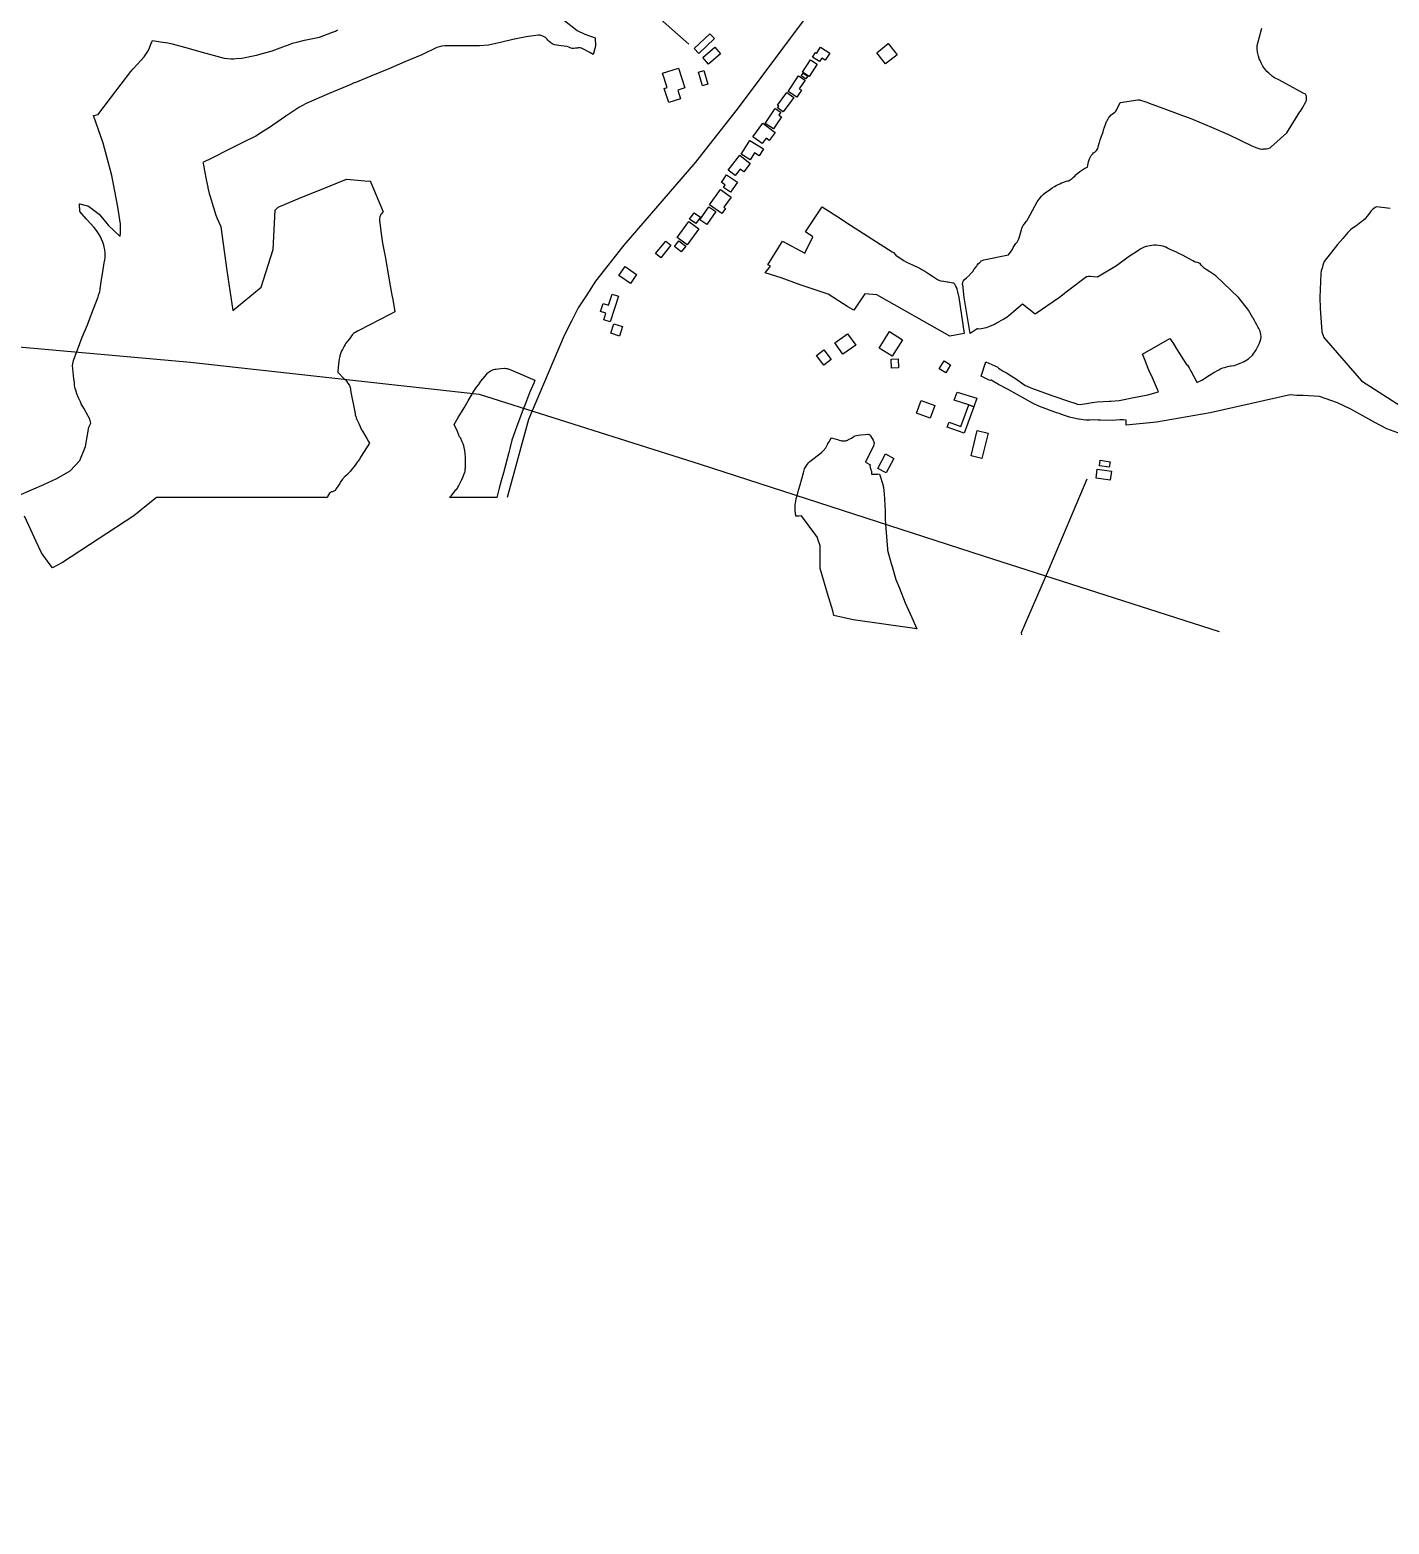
# Model space of a CAD drawing. Header units: metres. Extents: x 553506 to 563855, y 142925 to 150243.
# Drawn here: x 557246 to 558435, y 142928 to 144234 of the extents above; entities that cross this region are included whole.
import ezdxf

# ---------------------------------------------------------------- set-up
doc = ezdxf.new("R2010")
doc.units = ezdxf.units.M
for name, color, linetype in [('C-ANCIENT_WOODLAND', 94, 'Continuous'), ('C-BUILDINGS', 8, 'Continuous'), ('C-POWER_LINES', 6, 'Continuous'), ('C-ROADS', 33, 'Continuous')]:
    doc.layers.add(name, color=color, linetype=linetype)

msp = doc.modelspace()

# ---------------------------------------------------------------- linework, layer by layer
at = {"layer": 'C-ANCIENT_WOODLAND'}
for points in [[(557712.1815, 144243.3009), (557724.5362, 144233.4173), (557731.3177, 144229.9476), (557740.4023, 144226.9066), (557740.4899, 144219.5471), (557738.51, 144212.2471), (557735.6, 144214.1571), (557729.6, 144217.3571), (557728.4, 144217.8571), (557727.2999, 144218.0571), (557726.2999, 144218.1571), (557725.4, 144218.0571), (557724.6999, 144217.9571), (557723.2, 144217.7571), (557721.8, 144217.6571), (557720.2999, 144217.6571), (557719.2, 144217.8571), (557718.4999, 144218.1571), (557717.8999, 144218.5571), (557717.4, 144218.7571), (557715.8999, 144219.1571), (557710.4999, 144219.8571), (557704.6999, 144220.8571), (557702.8, 144221.7571), (557701.2999, 144222.7571), (557700.2, 144223.6571), (557698.8999, 144224.9571), (557698.4, 144225.6571), (557697.8, 144226.3571), (557697.0999, 144226.9571), (557696.8999, 144227.1571), (557695.8, 144227.8571), (557694.6, 144228.3571), (557693.6999, 144228.6571), (557692, 144229.1571), (557690.4, 144229.2571), (557680.0999, 144227.8571), (557671.3299, 144225.9971), (557670.2, 144225.7571), (557669.3799, 144225.5671), (557658.6999, 144223.1571), (557646.8999, 144220.5571), (557639.0999, 144219.7871), (557608.87, 144219.7871), (557606.3699, 144219.5871), (557605.47, 144219.3871), (557602.9699, 144218.7871), (557601.87, 144218.3871), (557588.7699, 144212.0871), (557573.9699, 144205.9871), (557559.7699, 144199.8871), (557544.07, 144193.2871), (557530.04, 144187.6571), (557529.3699, 144187.3871), (557526.59, 144186.2071), (557507.67, 144178.1871), (557487.47, 144169.5871), (557481.1699, 144165.8871), (557469.87, 144158.3871), (557454.5699, 144147.8871), (557450.27, 144145.2871), (557443.47, 144140.8871), (557433.47, 144135.8871), (557420.07, 144129.2871), (557405.1827, 144121.8139), (557397.32, 144117.8671), (557397.5008, 144116.8778), (557398.2734, 144112.6499), (557398.4, 144111.9571), (557400.4999, 144101.5571), (557401.4999, 144096.3571), (557401.6, 144095.6571), (557402.8, 144090.8571), (557403.8999, 144087.1571), (557405.8999, 144080.1571), (557406.4999, 144078.4571), (557408.6999, 144071.9571), (557409.8999, 144068.9571), (557412.6, 144062.6571), (557413.0448, 144061.5895), (557418.1859, 144023.4602), (557423.438, 143988.6502), (557448.1319, 144008.9544), (557458.694, 144041.955), (557460.4012, 144076.1715), (557463.07, 144078.8671), (557483.6999, 144087.5571), (557500.6, 144094.3571), (557522.8, 144103.2571), (557538.8, 144101.9571), (557543.2633, 144101.6), (557543.8, 144101.5571), (557544.2453, 144100.4915), (557555, 144074.7571), (557554.0999, 144073.9571), (557553.4, 144073.0571), (557552.6999, 144072.0571), (557552.6, 144071.7571), (557552, 144070.2571), (557551.6999, 144068.7571), (557551.6, 144067.2571), (557553.2999, 144055.9571), (557554.4, 144047.3571), (557556.6999, 144035.8571), (557559.8, 144016.9571), (557560.5157, 144013.1457), (557562.88, 144000.5571), (557563.0199, 143999.7471), (557565.2499, 143987.2571), (557560.75, 143985.0571), (557533.63, 143971.0171), (557532.35, 143970.3571), (557531, 143969.5571), (557529.8499, 143968.9071), (557529.0999, 143968.3571), (557528.2499, 143967.5571), (557527.4999, 143966.6571), (557527.35, 143966.4571), (557526.2499, 143964.9571), (557523.92, 143961.8871), (557523.75, 143961.6571), (557522.35, 143959.8571), (557521.75, 143958.8071), (557520.8999, 143957.3071), (557519.7227, 143955.0996), (557519.2999, 143954.3071), (557518.2999, 143952.5571), (557518.2499, 143952.3571), (557517.8, 143951.4571), (557517.4999, 143950.6071), (557517.2499, 143949.7071), (557517.0499, 143948.8571), (557517, 143948.6571), (557516.4, 143945.8571), (557515.8499, 143941.7571), (557515.4499, 143938.4571), (557515.2499, 143935.8571), (557515.15, 143935.4071), (557515.15, 143934.9571), (557515.2, 143934.7071), (557515.35, 143934.4071), (557515.55, 143934.2071), (557519.8999, 143929.7571), (557521.4999, 143928.2571), (557521.95, 143927.8071), (557523.0499, 143926.5571), (557523.2999, 143926.2571), (557524.0999, 143925.1071), (557524.4, 143924.6571), (557524.8999, 143923.8571), (557525.35, 143923.0571), (557525.4499, 143922.9071), (557525.8, 143921.9571), (557525.95, 143921.4571), (557526.75, 143917.1571), (557530.0499, 143899.9571), (557530.4, 143897.8071), (557530.55, 143897.2571), (557530.8999, 143895.8571), (557531.2999, 143894.6571), (557531.8499, 143893.3071), (557532.15, 143892.7571), (557533.6499, 143889.7571), (557536.0999, 143884.1571), (557536.75, 143883.0071), (557538.55, 143880.0571), (557540.6115, 143876.5438), (557542.0999, 143874.0071), (557543.0999, 143872.4371), (557538.4499, 143865.1571), (557535.2, 143860.1571), (557534.15, 143858.3571), (557534, 143858.1571), (557533.11, 143856.8571), (557532.2999, 143855.8071), (557530.35, 143853.1571), (557529.4, 143851.9071), (557527.8499, 143850.0571), (557526.8999, 143848.9571), (557526.0499, 143847.8571), (557525.2499, 143846.9071), (557523.8499, 143845.4571), (557523.6, 143845.2571), (557522.2499, 143844.0571), (557520.95, 143842.9071), (557520.4499, 143842.3571), (557519.4999, 143841.2071), (557518.75, 143840.2571), (557517.6, 143838.6071), (557516.8999, 143837.3571), (557514.2499, 143833.2071), (557512.95, 143831.1071), (557510.4999, 143830.1071), (557509.8, 143829.8571), (557509.15, 143829.5571), (557508.4499, 143829.0071), (557507.8, 143828.4071), (557507.6999, 143828.2571), (557507.0999, 143827.4571), (557506.6, 143826.5571), (557506.4499, 143826.2571), (557506.2, 143825.4571), (557506.0924, 143825), (557356.6801, 143825), (557336.8068, 143808.9416), (557274.4734, 143768.0843), (557265.7641, 143763.5414), (557262.8999, 143767.3571), (557256.0499, 143776.5571), (557251.4999, 143786.4571), (557246.8, 143796.9071), (557241.35, 143808.8571)], [(558461.3499, 143874.5399), (558432.5499, 143884.9399), (558422.1499, 143890.5399), (558401.1199, 143902.3599), (558389.35, 143907.7399), (558373.5799, 143913.4199), (558359.41, 143914.1999), (558359.08, 143914.1899), (558358.03, 143914.1699), (558355.2399, 143914.1199), (558353.8599, 143914.0999), (558348.0599, 143914.7499), (558278.1799, 143899.0599), (558231.19, 143890.7799), (558204.5799, 143888.1499), (558204.6999, 143892.5199), (558202.11, 143892.9399), (558198.99, 143892.85), (558192.79, 143892.45), (558182.09, 143892.6499), (558180.29, 143892.7199), (558175.7399, 143892.8799), (558172.8999, 143892.5999), (558169.2999, 143892.6999), (558167, 143892.7999), (558163.4, 143893.3999), (558162.8999, 143893.4999), (558159, 143894.3999), (558155.1999, 143895.3999), (558150.8, 143896.7999), (558146, 143898.3999), (558144.0999, 143898.9999), (558138.2, 143901.0999), (558137.6999, 143901.2999), (558128.2999, 143904.9999), (558123.2999, 143907.1999), (558115.8999, 143911.2999), (558101.4999, 143919.4999), (558093.0999, 143923.8999), (558086.6999, 143927.4999), (558086.2999, 143927.4999), (558085.4999, 143927.2999), (558077.9277, 143931.135), (558082.0491, 143943.6368), (558092.2999, 143938.8999), (558092.6999, 143938.5999), (558093.0999, 143938.1999), (558094.4, 143937.0999), (558095.1999, 143936.4999), (558096.0999, 143935.9999), (558097, 143935.5999), (558099.8999, 143933.8999), (558104.2, 143931.3999), (558108.7999, 143928.3999), (558114.4, 143924.3999), (558116.6999, 143922.9999), (558118.1999, 143922.2999), (558121.2999, 143920.8999), (558126.6999, 143918.8999), (558140.5999, 143913.8999), (558155.0999, 143908.9999), (558159.6999, 143907.3999), (558160.6999, 143907.0999), (558161.8, 143906.6999), (558162.4999, 143906.5999), (558164.4, 143906.3999), (558170, 143907.2999), (558174.8999, 143907.9999), (558179.4, 143908.5999), (558190.0347, 143909.2363), (558191.0999, 143909.2999), (558198.4, 143909.6999), (558212.6999, 143912.6999), (558223.5999, 143914.7999), (558232.7945, 143917.3239), (558229.4404, 143925.5081), (558226.7599, 143931.6399), (558225.36, 143934.4399), (558223.36, 143939.2399), (558221.36, 143944.8399), (558219.0599, 143950.2399), (558242.9599, 143964.1399), (558245.8599, 143959.8399), (558248.76, 143955.1399), (558251.16, 143950.8399), (558254.0599, 143946.1399), (558256.8599, 143942.1399), (558257.4599, 143941.3399), (558258.16, 143940.6399), (558258.76, 143939.9399), (558259.8599, 143938.3399), (558260.1599, 143937.7399), (558260.4599, 143937.2399), (558260.8599, 143936.0399), (558260.9209, 143935.6132), (558261.0685, 143935.6576), (558266.4224, 143925.8455), (558266.6937, 143925.8124), (558267.0999, 143925.9999), (558270.8999, 143927.6999), (558277.4999, 143931.9999), (558281.4, 143934.2999), (558285.6999, 143936.5999), (558286.6, 143937.1999), (558287.7999, 143937.7999), (558289.2999, 143938.2999), (558290.6999, 143938.7999), (558291.6999, 143939.0999), (558293.2999, 143939.5999), (558294.2999, 143939.7999), (558296, 143939.9999), (558296.4, 143940.0999), (558298.6999, 143940.2999), (558299.4999, 143940.4999), (558300.9199, 143941.0699), (558302.3399, 143941.6299), (558307.73, 143943.7899), (558311.59, 143946.1399), (558315.01, 143949.3399), (558318.2599, 143954.0199), (558320.7799, 143958.8799), (558321.19, 143959.9799), (558322.27, 143963.5899), (558322.63, 143965.5099), (558322.27, 143967.9199), (558322.1699, 143968.5999), (558321.77, 143970.3799), (558320.6, 143972.9199), (558320.21, 143973.77), (558319.03, 143975.9599), (558317.81, 143978.01), (558317.52, 143978.5099), (558316.72, 143979.8499), (558315.6, 143981.7399), (558315.4, 143982.0599), (558314.16, 143984.1499), (558311.61, 143988.9399), (558310.8386, 143989.9104), (558302.8199, 143999.9999), (558283.0599, 144018.8399), (558277.6599, 144022.3399), (558274.56, 144024.3399), (558272.7599, 144025.5399), (558271.56, 144026.7399), (558270.6599, 144027.8399), (558270.36, 144028.1399), (558269.36, 144029.5399), (558266.9599, 144030.3399), (558265.16, 144030.8399), (558264.4599, 144031.1399), (558262.8599, 144031.9399), (558260.96, 144033.1399), (558259.8599, 144033.7399), (558254.4599, 144036.6399), (558249.6599, 144038.9399), (558249.1599, 144039.1399), (558245.16, 144041.0399), (558242.4599, 144042.2399), (558241.96, 144042.4399), (558240.6599, 144043.0399), (558239.4599, 144043.7399), (558238.96, 144043.9399), (558236.8599, 144044.6399), (558234.8599, 144045.0399), (558233.0599, 144045.4399), (558231.2599, 144045.6399), (558230.8599, 144045.6399), (558228.8599, 144045.5399), (558226.96, 144045.3399), (558225.36, 144045.1399), (558222.16, 144044.5399), (558220.2599, 144043.8399), (558218.76, 144043.1399), (558216.96, 144042.1399), (558215.36, 144041.0399), (558213.1599, 144039.6399), (558212.76, 144039.2399), (558207.6599, 144035.9399), (558196.0599, 144027.5399), (558179.6599, 144017.5399), (558176.4599, 144017.8399), (558173.36, 144018.2399), (558172.56, 144018.2399), (558171.76, 144018.3399), (558170.6599, 144018.0399), (558170.0599, 144017.8399), (558153.4599, 144005.3399), (558146.2099, 143999.9999), (558125.16, 143985.4399), (558113.9599, 143993.9399), (558106.56, 143987.6399), (558106.1599, 143987.3399), (558101.9599, 143983.9399), (558100.4599, 143982.7399), (558097.56, 143980.8399), (558095.4599, 143979.6399), (558093.2599, 143978.5399), (558093.0599, 143978.3399), (558091.2599, 143977.3399), (558089.56, 143976.3399), (558089.3599, 143976.3399), (558088.68, 143976.05), (558085.192, 143974.5051), (558082.2116, 143973.4956), (558078.0294, 143972.6063), (558075.3133, 143972.2938), (558074.83, 143972.37), (558074.4599, 143972.3399), (558073.56, 143972.0399), (558068.2999, 143968.3599), (558062.8399, 143999.9999), (558061.68, 144011.1499), (558061.6599, 144011.3399), (558061.6599, 144011.6399), (558061.7599, 144012.9399), (558061.8599, 144013.4399), (558061.9545, 144013.6603), (558062.16, 144014.1399), (558062.36, 144014.5399), (558063.0599, 144015.3399), (558063.2599, 144015.5399), (558065.0599, 144016.9399), (558067.6599, 144019.5399), (558067.8599, 144019.8399), (558070.4599, 144022.7399), (558071.8599, 144024.5399), (558073.6599, 144027.0399), (558074.4599, 144028.1399), (558075.6599, 144029.6399), (558076.2599, 144030.2399), (558077.4599, 144031.3399), (558077.9599, 144031.8399), (558078.76, 144032.2399), (558080.0599, 144032.7399), (558101.6599, 144037.0399), (558103.2599, 144039.1399), (558103.5599, 144039.6399), (558104.8599, 144041.4399), (558105.2599, 144042.1399), (558105.96, 144043.5399), (558108.2599, 144047.0399), (558108.4599, 144047.3399), (558109.2599, 144048.3399), (558109.96, 144049.3399), (558110.76, 144051.0399), (558111.3599, 144053.0399), (558113.76, 144061.4399), (558113.8599, 144061.5399), (558114.36, 144062.6399), (558114.8599, 144063.2399), (558115.4599, 144063.9399), (558115.96, 144064.4399), (558117.2599, 144066.2399), (558117.76, 144066.9399), (558119.0599, 144068.9399), (558119.36, 144069.4399), (558120.56, 144072.0399), (558126.9599, 144083.5399), (558128.5599, 144085.9399), (558130.56, 144088.3399), (558132.16, 144089.8399), (558133.8599, 144091.4399), (558137.6599, 144094.0399), (558138.0599, 144094.3399), (558139.96, 144095.6399), (558142.0599, 144097.0399), (558143.4599, 144097.6399), (558145.2599, 144098.5399), (558146.6599, 144099.3399), (558148.0599, 144100.0399), (558149.2599, 144100.5399), (558151.5599, 144101.3399), (558152.16, 144101.5399), (558153.2599, 144101.7399), (558154.2599, 144101.9399), (558155.6599, 144102.6399), (558156.56, 144103.2399), (558157.3599, 144103.8399), (558158.56, 144105.0399), (558159.6599, 144106.0399), (558160.76, 144107.2399), (558161.0599, 144107.4399), (558164.2599, 144109.9399), (558165.8599, 144111.1399), (558167.56, 144112.2399), (558168.56, 144112.8399), (558170.96, 144113.8399), (558171.16, 144114.9399), (558171.16, 144115.5399), (558171.3599, 144117.1399), (558171.6599, 144118.5399), (558172.2599, 144120.2399), (558172.6599, 144121.2399), (558173.4599, 144122.8399), (558174.16, 144123.9399), (558175.36, 144125.4399), (558176.1599, 144126.2399), (558177.1599, 144127.0399), (558178.1599, 144127.9399), (558178.56, 144128.4399), (558179.8599, 144130.1399), (558180.56, 144132.7399), (558181.0599, 144134.7399), (558181.2599, 144135.4399), (558181.96, 144137.7399), (558182.4599, 144139.2399), (558183.4599, 144141.6399), (558183.6599, 144142.3399), (558184.36, 144143.9399), (558184.56, 144144.5399), (558184.9599, 144146.3399), (558185.6599, 144148.6399), (558186.5599, 144151.0399), (558186.96, 144152.0399), (558187.5599, 144153.7399), (558187.6599, 144154.0399), (558188.76, 144156.0399), (558189.1599, 144156.6399), (558190.0599, 144157.9399), (558190.36, 144158.2399), (558191.6599, 144159.6399), (558192.2599, 144160.1399), (558193.4599, 144161.0399), (558194.6599, 144161.8399), (558195.3599, 144162.3399), (558195.6599, 144162.7399), (558196.16, 144163.6399), (558199.47, 144170.3399), (558214.9369, 144172.5424), (558215.1299, 144172.5699), (558216.3599, 144172.7399), (558221.7536, 144170.8063), (558226.96, 144168.9399), (558234.36, 144166.2399), (558253.9599, 144159.0399), (558259.76, 144156.8399), (558262.56, 144155.8399), (558279.36, 144148.6399), (558294.1599, 144142.3399), (558314.4599, 144132.4399), (558317.5599, 144131.2399), (558318.1599, 144131.0399), (558319.6599, 144130.3399), (558321.2599, 144129.8399), (558321.96, 144129.7399), (558323.2599, 144129.5399), (558324.0599, 144129.6399), (558324.9599, 144129.7399), (558326.9599, 144129.7399), (558327.36, 144129.8399), (558328.8599, 144130.1399), (558330.2599, 144130.6399), (558330.4599, 144130.7399), (558331.2599, 144131.2399), (558345.0599, 144143.9399), (558356.56, 144162.0399), (558357.16, 144162.8399), (558358.6599, 144165.0399), (558359.4599, 144166.6399), (558360.16, 144168.2399), (558360.56, 144168.9399), (558361.6599, 144170.8399), (558361.9599, 144171.3399), (558362.16, 144171.8399), (558362.36, 144172.6399), (558362.36, 144173.5399), (558362.2599, 144175.1399), (558362.2599, 144175.5399), (558362.0599, 144176.5399), (558361.8599, 144177.0399), (558361.4599, 144177.5399), (558360.8599, 144177.9399), (558360.0599, 144178.2399), (558359.5623, 144178.5069), (558347.76, 144184.8399), (558337.4599, 144190.4399), (558335.0599, 144191.7399), (558334.3599, 144192.0399), (558332.6599, 144193.1399), (558332.1599, 144193.5399), (558330.76, 144194.7399), (558330.4599, 144194.9399), (558329.2599, 144195.8399), (558327.5599, 144197.5399), (558326.76, 144198.5399), (558325.8599, 144199.6399), (558325.43, 144200.2499), (558324.6599, 144201.3399), (558324.16, 144202.0399), (558322.8599, 144204.3399), (558322.6, 144204.9999), (558322.2599, 144205.8399), (558321.7151, 144207.1114), (558321.0599, 144208.6399), (558320.96, 144208.9399), (558320.2599, 144210.9399), (558319.6599, 144213.0399), (558319.4599, 144214.5399), (558319.1599, 144217.3399), (558319.0599, 144218.9399), (558319.13, 144220.0899), (558323.1399, 144235.3599)], [(557236.4978, 143827.0564), (557258.101, 143836.445), (557269.4858, 143841.7311), (557269.4858, 143841.7311), (557281.1862, 143848.417), (557289.5436, 143857.3316), (557294.558, 143869.5891), (557297.6999, 143886.5571), (557299.4, 143890.1071), (557298.4499, 143893.4571), (557295.35, 143899.2571), (557293.0499, 143903.1071), (557290.95, 143907.0571), (557290.15, 143908.6571), (557288.6, 143912.0571), (557287.15, 143915.5571), (557286.0499, 143918.9071), (557285.4499, 143921.2071), (557285.1035, 143923.5332), (557285.0947, 143923.5481), (557285.0999, 143923.5571), (557284.8999, 143925.5071), (557284.5006, 143928.9009), (557283.15, 143940.3771), (557284.15, 143944.6571), (557284.5006, 143945.6123), (557287.6, 143954.0571), (557291.8499, 143965.2071), (557296.2999, 143975.9071), (557300.2, 143986.1571), (557305.6, 144000.5571), (557305.8999, 144001.7571), (557306.4, 144002.6571), (557307, 144004.3571), (557307.0999, 144004.7571), (557307.6, 144007.2571), (557307.8, 144009.7571), (557308.0295, 144011.1849), (557308.16, 144011.9971), (557309.4999, 144020.4571), (557311.4, 144032.0571), (557311.4999, 144032.2571), (557311.8, 144035.2571), (557311.8, 144038.5571), (557311.4999, 144041.4571), (557311, 144044.2571), (557310.6, 144045.5571), (557309.6999, 144048.1571), (557308.6, 144050.8571), (557307.4, 144053.3571), (557306, 144055.7571), (557304.2, 144058.3571), (557302.0999, 144061.0571), (557295.2999, 144068.5571), (557289.8, 144075.0571), (557289.3843, 144081.8733), (557289.5886, 144081.8315), (557297.2089, 144079.8559), (557306.5226, 144072.8), (557314.7074, 144062.9218), (557324.8679, 144053.3259), (557325.1501, 144056.4304), (557325.1501, 144064.0508), (557322.8922, 144079.0092), (557317.812, 144106.3859), (557310.1917, 144134.8915), (557301.6, 144158.9571), (557305.8, 144159.9571), (557306.4, 144160.7571), (557316.4999, 144174.2571), (557325.6999, 144186.3571), (557334.2, 144197.4571), (557336.2999, 144199.6571), (557343.0999, 144207.1571), (557346, 144210.2571), (557348.2, 144213.7571), (557349.2999, 144215.5571), (557350.6, 144218.1571), (557351.8999, 144221.2571), (557353.0999, 144224.5471), (557354.96, 144224.2471), (557360.27, 144223.3871), (557366.5699, 144222.4871), (557370.5699, 144221.6871), (557381.1699, 144218.7871), (557396.67, 144214.2871), (557415.9699, 144209.0871), (557418.9699, 144208.6871), (557421.67, 144208.4871), (557424.3699, 144208.5871), (557426.3699, 144208.6871), (557431.47, 144209.0871), (557444.07, 144211.7871), (557457.87, 144215.4871), (557469.5699, 144219.7871), (557470.7699, 144220.2871), (557475.67, 144222.0871), (557479.47, 144223.0871), (557486.27, 144224.6871), (557499.3699, 144227.5871), (557510.5699, 144231.8871), (557511.4599, 144232.1271), (557511.67, 144232.1871), (557513.1699, 144232.6871), (557514.07, 144233.1871), (557515.3699, 144233.8771)], [(558435.48, 144077.77), (558423.5799, 144079.0699), (558422.3799, 144078.4699), (558420.88, 144077.4699), (558419.9799, 144076.6699), (558418.8799, 144075.5699), (558417.9799, 144074.3699), (558417.3799, 144073.6699), (558415.3799, 144070.8699), (558415.1799, 144070.57), (558413.28, 144068.4699), (558411.9799, 144067.2699), (558410.3799, 144065.9699), (558408.3799, 144064.4699), (558405.3799, 144062.3699), (558403.08, 144060.6699), (558402.6799, 144060.4699), (558400.7799, 144058.97), (558400.28, 144058.57), (558398.3799, 144056.6699), (558393.9799, 144051.57), (558389.3799, 144046.1699), (558377.91, 144031.2999), (558376.69, 144028.0199), (558376.1899, 144026.4199), (558375.29, 144023.12), (558374.79, 144020.7199), (558373.91, 143999.9999), (558374.2599, 143990.69), (558375.8199, 143969.9799), (558377.6199, 143964.8199), (558410.31, 143927.08), (558448.47, 143902.5899)]]:
    msp.add_lwpolyline(points, dxfattribs=at)
for points in [[(557891.28, 144028.49), (557900.8736, 144043.8556), (557904.2292, 144049.2301), (557923.7063, 144038.5857), (557930.5815, 144052.8453), (557924.2156, 144057.1741), (557938.8933, 144079.1907), (557941.91, 144077.2299), (557955.81, 144068.2299), (557960.51, 144065.2299), (558000, 144039.8699), (558001.1599, 144039.1399), (558003.16, 144036.7399), (558009.76, 144032.4399), (558010.5599, 144031.9399), (558012.4599, 144030.7399), (558015.0599, 144029.7399), (558017.8599, 144028.4399), (558023.2599, 144025.7399), (558028.0599, 144023.1399), (558028.56, 144022.8399), (558031.16, 144021.2399), (558035.1599, 144018.6399), (558039.7599, 144015.6399), (558040.76, 144015.0399), (558042.16, 144014.5399), (558042.8599, 144014.3399), (558044.8599, 144014.1399), (558045.2599, 144014.1399), (558048.2599, 144013.5399), (558048.56, 144013.5399), (558050.16, 144013.3399), (558051.6599, 144013.0399), (558053.0599, 144012.8399), (558053.6599, 144012.6399), (558054.16, 144012.2399), (558054.56, 144011.7399), (558054.9599, 144010.9399), (558055.08, 144010.61), (558055.2599, 144010.1399), (558055.76, 144009.2399), (558056.4599, 144007.7399), (558056.6599, 144007.1399), (558057.2599, 144004.8399), (558058.4, 143999.9999), (558063.08, 143968.3599), (558050.3874, 143966.1764), (557986.6158, 144002.104), (557976.0803, 144003.106), (557966.4852, 143988.9316), (557961.3926, 143991.7326), (557944.0772, 144002.6819), (557919.6321, 144011.0849), (557902.8261, 144017.1962), (557888.9599, 144021.3699), (557893.57, 144027.3499), (557891.28, 144028.49)], [(557619.8499, 143882.6999), (557617.0899, 143888.8299), (557620.6499, 143894.9999), (557625.8499, 143903.5499), (557629.28, 143909.4899), (557630.0999, 143910.8999), (557632.0499, 143914.4999), (557634.2, 143917.8499), (557636.6499, 143921.5999), (557638.4499, 143923.9499), (557640.4499, 143926.6999), (557644, 143931.1499), (557646.15, 143933.6499), (557646.6999, 143934.1999), (557647.6499, 143934.9499), (557648.8999, 143935.6999), (557650.2499, 143936.3499), (557650.35, 143936.4499), (557651.4499, 143936.7999), (557652.4999, 143937.0999), (557653.6499, 143937.2999), (557655.55, 143937.5999), (557660.6, 143938.0999), (557661.0499, 143938.0999), (557662.4999, 143937.8499), (557663.2999, 143937.6999), (557664.75, 143937.2499), (557665.0499, 143937.1499), (557666.6, 143936.4999), (557687.4899, 143927.6699), (557686.55, 143925.0999), (557682.95, 143916.4999), (557681.0999, 143911.7499), (557679.35, 143907.3499), (557677.2499, 143902.2999), (557675.2, 143896.6499), (557671.4999, 143886.4999), (557667.35, 143875.2499), (557665.55, 143867.9499), (557664.8999, 143864.2499), (557660.0499, 143846.5499), (557658.0499, 143839.6999), (557656.35, 143833.0999), (557654.3618, 143825), (557612.8746, 143825), (557614.55, 143826.8499), (557616.8999, 143829.7499), (557618.6, 143831.6499), (557619, 143832.0499), (557619.8, 143833.0999), (557620.2999, 143833.9499), (557620.8, 143834.8499), (557621.15, 143835.4999), (557622.35, 143837.8499), (557623.8, 143840.8499), (557624.95, 143843.4999), (557626.15, 143846.5999), (557626.2, 143846.7499), (557626.4999, 143847.8499), (557626.6499, 143848.9499), (557626.75, 143850.0999), (557626.8499, 143851.0499), (557626.95, 143852.7499), (557627, 143854.3999), (557626.95, 143856.1999), (557626.95, 143859.3499), (557626.8999, 143860.5499), (557626.6999, 143863.0499), (557626.6499, 143863.5499), (557626.2, 143866.1499), (557625.8999, 143868.6999), (557625.4, 143870.2499), (557624.8999, 143871.8499), (557624, 143873.7499), (557623.4499, 143875.2999), (557623.2499, 143875.8499), (557622.8999, 143876.5999), (557622.75, 143876.8499), (557622.35, 143877.3999), (557622.0899, 143877.7099), (557621.8, 143878.0499), (557619.8499, 143882.6999)], [(557948, 143725.9), (557943.6, 143741.1999), (557939.4, 143755.1999), (557937.15, 143762.8499), (557937.0499, 143768.9499), (557937.0999, 143772.75), (557936.95, 143782.6499), (557936.6999, 143783.5999), (557935.15, 143788.6999), (557934.6, 143789.9999), (557933.2, 143791.9999), (557920.8499, 143808.9999), (557918.424, 143808.8558), (557915.8, 143808.6999), (557915.6499, 143810.1499), (557915.6, 143810.2999), (557915.35, 143811.7999), (557915.2499, 143812.6499), (557915.15, 143814.2499), (557915.15, 143817.4999), (557915.2, 143818.8499), (557915.35, 143820.0499), (557915.6499, 143821.7999), (557916.1499, 143824.0499), (557916.8999, 143826.4499), (557918.2, 143831.4999), (557919.488, 143836.1311), (557922.4, 143846.5999), (557923.4499, 143850.0999), (557925.75, 143853.7999), (557927.0999, 143855.7498), (557928.0499, 143856.5999), (557938.0999, 143864.4999), (557939.95, 143866.0499), (557940.0999, 143866.1999), (557940.8999, 143867.0999), (557941.2, 143867.4999), (557941.8999, 143868.5499), (557942.8, 143870.0999), (557943.4099, 143871.4399), (557943.4999, 143871.6499), (557943.88, 143872.2499), (557944.8499, 143873.7999), (557945.6082, 143875.0061), (557947.0499, 143877.2999), (557953, 143875.3499), (557953.6999, 143875.0999), (557953.9307, 143875.0486), (557955.05, 143874.7999), (557955.75, 143874.6999), (557956.95, 143874.5999), (557957.8999, 143874.5999), (557959.0999, 143874.6999), (557959.35, 143874.6999), (557960.0499, 143874.7999), (557960.6999, 143874.9999), (557960.9107, 143875.0842), (557961.2, 143875.1999), (557961.8499, 143875.5999), (557964.45, 143877.0499), (557966.4, 143878.2999), (557966.8999, 143878.5499), (557967.8, 143878.8999), (557968.75, 143879.1499), (557970.2499, 143879.3999), (557972.75, 143879.8499), (557976.4999, 143880.2499), (557978.6999, 143880.4999), (557979, 143880.4499), (557979.6, 143880.1999), (557979.95, 143880.0499), (557980.4499, 143879.6999), (557980.8, 143879.3499), (557981.2, 143878.7999), (557983.35, 143875.1499), (557984.1799, 143872.8899), (557983.63, 143869.8399), (557980.7699, 143864.26), (557977.4499, 143857.8099), (557976.8044, 143856.5569), (557976.6, 143856.16), (557977.3173, 143855.747), (557980.5799, 143853.8699), (557980.8399, 143853.7199), (557980.5499, 143852.8), (557980.55, 143852.7499), (557980.75, 143851.1499), (557981.4499, 143849.2999), (557981.9799, 143848.1699), (557981.9799, 143845.5799), (557984.0499, 143845.5799), (557987.2499, 143845.5799), (557987.2499, 143845.5999), (557989.08, 143845.5399), (557992.1299, 143835.5099), (557992.2599, 143834.3199), (557992.2999, 143833.9499), (557992.8999, 143827.8999), (557993.2499, 143823.7499), (557993.6499, 143818.0499), (557993.8499, 143813.2499), (557993.8999, 143807.5499), (557993.8499, 143805.9999), (557994.4247, 143797.5939), (557994.6499, 143794.3), (557995.25, 143787.0499), (557995.8, 143779.9999), (557995.95, 143779.0499), (557997.6499, 143772.5499), (557999.15, 143767.1999), (558000, 143764.8299), (558003.1999, 143753.2999), (558006.2999, 143745.7999), (558011.4999, 143733.0999), (558017.0999, 143720.0999), (558021.5666, 143710.1739), (557966.0414, 143717.9854), (557949.1091, 143722.0026), (557948, 143725.9)]]:
    msp.add_lwpolyline(points, close=True, dxfattribs=at)
at = {"layer": 'C-BUILDINGS'}
for points in [[(557844.6798, 144226.1439), (557830.9307, 144213.2121), (557826.8957, 144217.4845), (557840.6449, 144230.4163), (557844.6798, 144226.1439)], [(557994.269, 144204.1047), (557986.4848, 144213.8155), (557996.5576, 144221.8378), (558004.3345, 144212.138), (557994.269, 144204.1047)], [(557839.3445, 144203.7208), (557834.3727, 144209.5671), (557845.0584, 144218.5985), (557850.0305, 144212.7411), (557839.3445, 144203.7208)], [(557941.5698, 144207.2047), (557938.5864, 144209.1276), (557936.6097, 144206.0618), (557930.3787, 144210.0775), (557932.8834, 144213.9496), (557933.904, 144213.2909), (557937.3505, 144218.6166), (557945.5438, 144213.3479), (557941.5698, 144207.2047)], [(557818.7728, 144183.0782), (557812.6409, 144181.1316), (557815.0568, 144173.5374), (557804.6216, 144170.2455), (557800.7341, 144182.4801), (557803.3739, 144183.3179), (557799.3323, 144196.0153), (557813.2591, 144200.4271), (557818.7728, 144183.0782)], [(557835.2063, 144198.3628), (557838.8744, 144186.4443), (557834.2442, 144185.0333), (557830.5766, 144196.9408), (557835.2063, 144198.3628)], [(557924.6697, 144190.9483), (557920.5707, 144193.6605), (557922.1555, 144196.0464), (557926.2545, 144193.3342), (557924.6697, 144190.9483)], [(557927.3933, 144193.1577), (557921.6459, 144196.9211), (557928.6243, 144207.5194), (557934.3718, 144203.756), (557927.3933, 144193.1577)], [(557918.7911, 144182.3537), (557920.6197, 144181.1299), (557916.5716, 144175.118), (557909.1929, 144180.0556), (557918.2595, 144193.5116), (557923.8096, 144189.7978), (557918.7911, 144182.3537)], [(557899.643, 144167.9871), (557907.9345, 144179.1154), (557913.9408, 144174.6699), (557904.6684, 144162.2205), (557899.8004, 144165.8217), (557900.7813, 144167.1428), (557899.643, 144167.9871)], [(557900.8868, 144159.3776), (557903.1713, 144157.8895), (557896.2021, 144147.2136), (557888.992, 144151.9004), (557897.6049, 144165.0976), (557902.5305, 144161.8988), (557900.8868, 144159.3776)], [(557892.4932, 144137.2166), (557889.7234, 144139.2462), (557886.2105, 144134.4861), (557878.208, 144140.3729), (557886.8929, 144152.1365), (557897.6653, 144144.2202), (557892.4932, 144137.2166)], [(557883.712, 144123.8028), (557879.7103, 144126.3066), (557875.9218, 144120.2693), (557867.9186, 144125.2656), (557875.4428, 144137.2384), (557887.4407, 144129.7381), (557883.712, 144123.8028)], [(557870.296, 144109.8127), (557867.1724, 144112.1987), (557862.7865, 144106.477), (557856.7254, 144111.1101), (557866.7492, 144124.1613), (557875.9335, 144117.1533), (557870.296, 144109.8127)], [(557858.7446, 144091.8287), (557852.4801, 144096.0215), (557853.9656, 144098.2262), (557850.7153, 144100.408), (557855.2323, 144107.1021), (557864.7397, 144100.7384), (557858.7446, 144091.8287)], [(557852.9613, 144078.7519), (557854.3274, 144077.781), (557851.1351, 144073.2868), (557840.3083, 144080.9233), (557849.8785, 144094.3946), (557859.3325, 144087.7176), (557852.9613, 144078.7519)], [(557837.8999, 144063.654), (557831.8961, 144067.7881), (557839.7212, 144079.08), (557845.725, 144074.946), (557837.8999, 144063.654)], [(557820.6896, 144045.8525), (557811.9235, 144052.2279), (557822.2565, 144066.3792), (557831.0296, 144060.0041), (557820.6896, 144045.8525)], [(557828.3301, 144064.5289), (557822.887, 144068.4019), (557826.8584, 144073.9551), (557832.3015, 144070.0821), (557828.3301, 144064.5289)], [(557797.6387, 144034.6165), (557793.1488, 144038.2071), (557802.038, 144049.2534), (557806.5282, 144045.6517), (557797.6387, 144034.6165)], [(557815.6561, 144039.7993), (557809.5915, 144044.3211), (557813.4091, 144049.4132), (557819.4741, 144044.8803), (557815.6561, 144039.7993)], [(557776.5065, 144019.9002), (557771.0977, 144012.166), (557761.0962, 144019.1269), (557766.498, 144026.8608), (557776.5065, 144019.9002)], [(557753.3089, 143978.5429), (557747.8114, 143980.3109), (557749.6705, 143986.0774), (557745.028, 143987.5711), (557747.3152, 143994.664), (557752.0848, 143993.1298), (557755.2088, 144002.8194), (557760.579, 144001.0921), (557753.3089, 143978.5429)], [(557761.5288, 143966.0294), (557753.9297, 143968.5676), (557756.7372, 143976.9453), (557764.3362, 143974.4071), (557761.5288, 143966.0294)], [(557968.2535, 143958.263), (557956.9992, 143950.1933), (557949.8446, 143960.1239), (557961.0989, 143968.1935), (557968.2535, 143958.263)], [(557999.9687, 143948.4638), (557988.5243, 143955.6915), (557997.7138, 143970.1642), (558009.1582, 143962.9365), (557999.9687, 143948.4638)], [(557946.773, 143945.5498), (557940.261, 143940.7087), (557933.8625, 143949.2601), (557940.3741, 143954.1123), (557946.773, 143945.5498)], [(558005.6862, 143938.4002), (557999.39, 143938.1511), (557999.0713, 143946.0211), (558005.3744, 143946.2704), (558005.6862, 143938.4002)], [(558046.8332, 143934.0552), (558041.2358, 143937.4781), (558045.5604, 143944.5114), (558051.1578, 143941.0886), (558046.8332, 143934.0552)], [(558033.1419, 143894.4134), (558021.2159, 143898.8661), (558025.3427, 143909.8333), (558037.2617, 143905.3804), (558033.1419, 143894.4134)], [(558074.0731, 143911.8985), (558071.5784, 143904.287), (558067.1417, 143905.9092), (558054.368, 143910.1688), (558056.725, 143917.2529), (558074.0731, 143911.8985)], [(558048.1733, 143886.5838), (558049.749, 143890.8615), (558060.2073, 143887.0427), (558067.1417, 143905.9092), (558071.5784, 143904.287), (558063.0756, 143881.1319), (558048.1733, 143886.5838)], [(558078.5072, 143859.1465), (558068.9977, 143861.4586), (558074.4303, 143883.6623), (558083.9397, 143881.3503), (558078.5072, 143859.1465)], [(557994.8394, 143846.4696), (557987.4081, 143850.3704), (557994.1589, 143863.1544), (558001.5902, 143859.2535), (557994.8394, 143846.4696)], [(558189.8419, 143851.496), (558181.205, 143852.7328), (558181.916, 143857.5961), (558190.5463, 143856.3479), (558189.8419, 143851.496)], [(558190.7738, 143840.3059), (558178.2784, 143841.8804), (558179.2692, 143849.7016), (558191.7643, 143848.1383), (558190.7738, 143840.3059)]]:
    msp.add_lwpolyline(points, close=True, dxfattribs=at)
at = {"layer": 'C-POWER_LINES'}
for points in [[(557705.1364, 144329.2302), (557775.2888, 144262.9793), (557822.3475, 144221.385)], [(555273.377, 142927.5858), (555327.6172, 143309.3593), (555470.5364, 143410.6143), (555663.5935, 143555.1929), (555857.521, 143708.7984), (556050.482, 143844.9981), (556313.3661, 144044.5429), (556599.3951, 144017.7644), (556883.5221, 143990.632), (557141.3143, 143965.259), (557386.5083, 143943.3529), (557638.9468, 143915.2809), (557832.1513, 143854.0839), (558079.4562, 143774.1003), (558285.9845, 143707.83)], [(558170.1308, 143841.0844), (558136.7271, 143761.7263), (558112.7992, 143706.622), (558113.0057, 143705)]]:
    msp.add_lwpolyline(points, dxfattribs=at)
at = {"layer": 'C-ROADS'}
msp.add_lwpolyline([(558084.08, 144467.3335), (558067.7653, 144440.499), (558050.4758, 144414.8701), (558018.0437, 144368.8647), (557923.8719, 144244.0346), (557865.2732, 144165.6297), (557828.0573, 144118.3214), (557765.3903, 144045.6359), (557740.7435, 144014.1174), (557732.9398, 144002.3477), (557725.4805, 143990.9782), (557719.537, 143979.2321), (557713.2783, 143966.5861), (557681.9161, 143893.2482), (557663.223, 143825)], dxfattribs=at)

doc.saveas('drawing.dxf')
